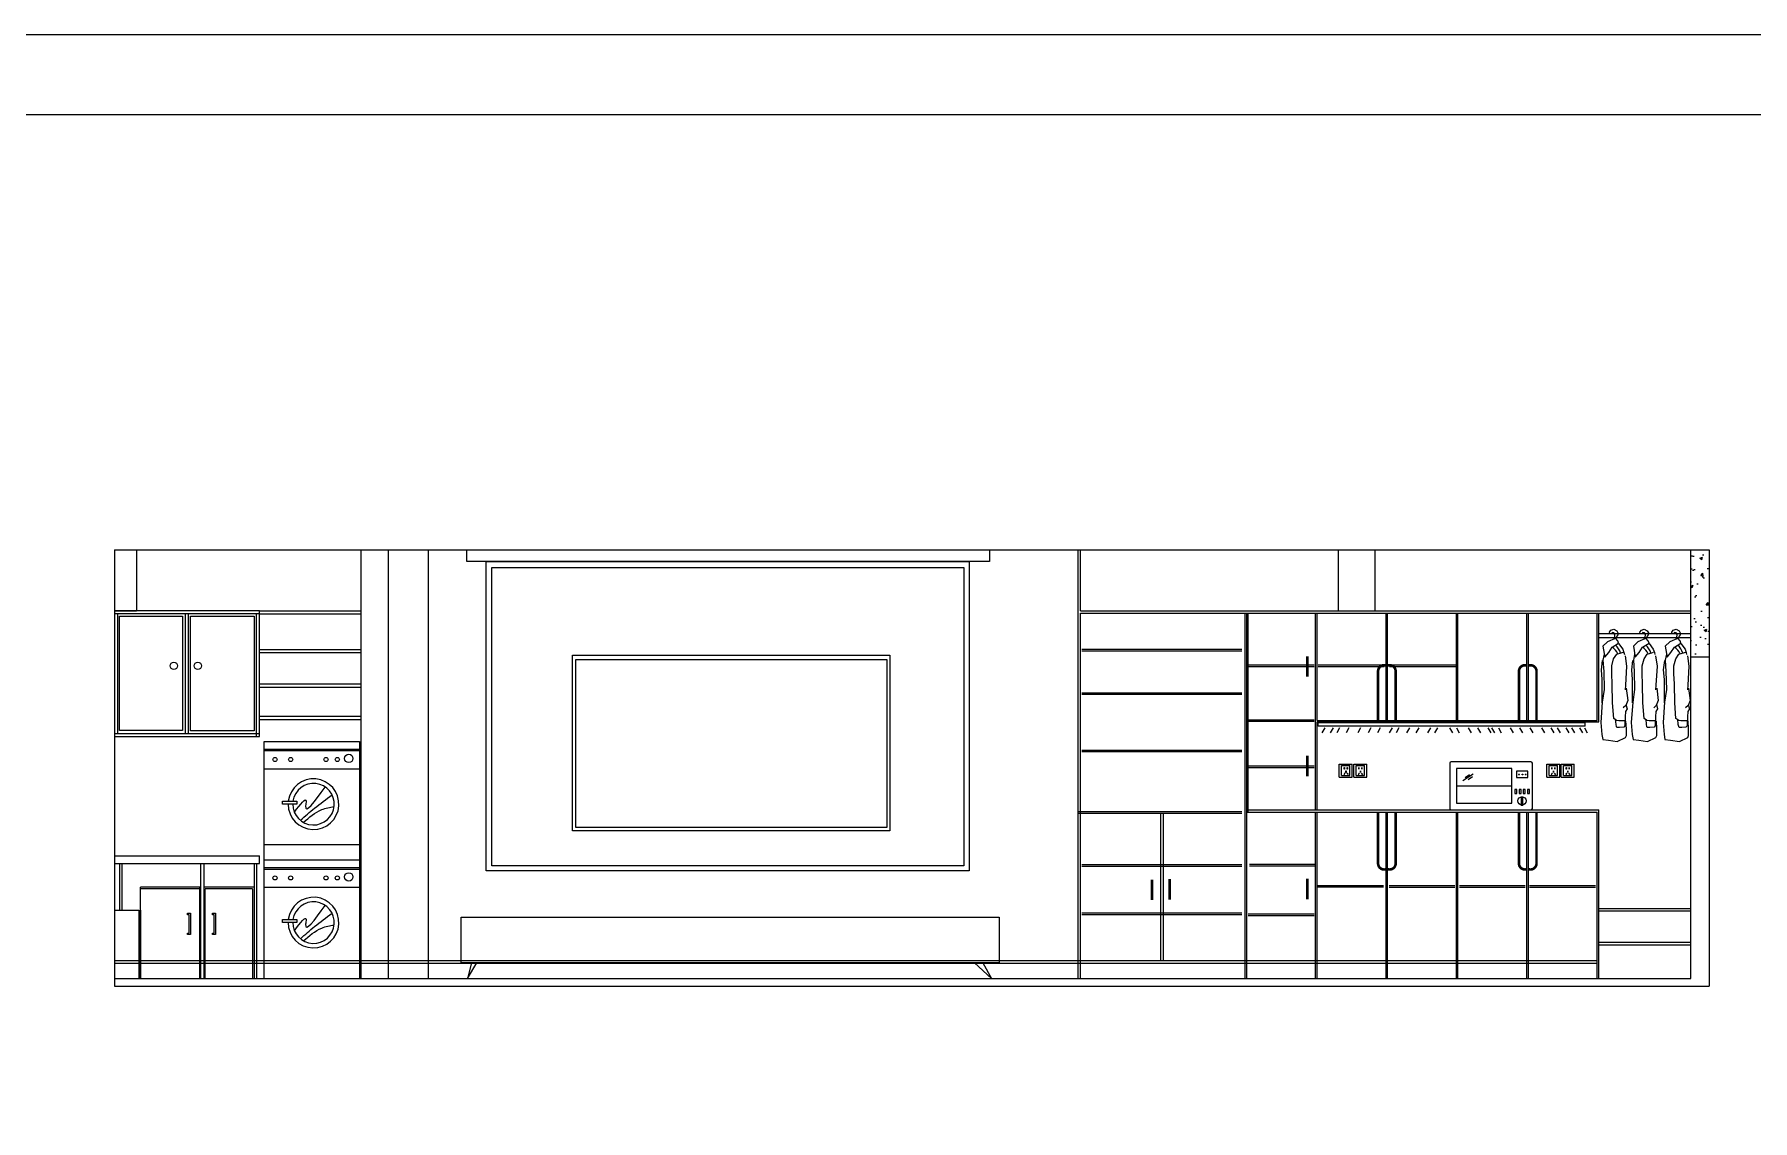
# Model space of a CAD drawing. Header units: millimetres. Extents: x -1666 to 220555, y -7114 to 28673.
# Drawn here: x 48131 to 59353, y 3466 to 10561 of the extents above; entities that cross this region are included whole.
import ezdxf

# ---------------------------------------------------------------- set-up
doc = ezdxf.new("R2010")
doc.units = ezdxf.units.MM
doc.header["$LTSCALE"] = 80

msp = doc.modelspace()

# ---------------------------------------------------------------- hatches: boundary and pattern name
at = {"true_color": 0xcd2027}
h = msp.add_hatch(dxfattribs=at)
h.set_pattern_fill('AR-CONC', color=242)
h.set_pattern_definition([(50, (-44760.96, -1751.92), (182.18467, -15.93909), [19.05, -209.55]), (355, (-44760.96, -1751.92), (-35.24342, 191.05685), [15.24, -167.6406]), (100.45144, (-44745.78, -1753.25), (146.94125, 175.11775), [16.19, -178.09024]), (46.1842, (-44760.96, -1701.12), (271.07904, -42.04233), [28.575, -314.325]), (96.63556, (-44738.37, -1704.62), (237.40413, 247.4261), [24.285, -267.1356]), (351.18415, (-44760.96, -1701.12), (237.4041, 247.4261), [22.86, -251.4597]), (21, (-44735.56, -1713.82), (151.6144, -102.2652), [19.05, -209.55]), (326, (-44735.56, -1713.82), (61.80203, 184.18797), [15.24, -167.64]), (71.45144, (-44722.92, -1722.34), (213.41642, 81.92277), [16.19, -178.08994]), (37.5, (-44760.96, -1751.92), (3.088603, 84.55504), [0, -165.608, 0, -170.18, 0, -168.275]), (7.5, (-44760.96, -1751.92), (66.81966, 100.180575), [0, -97.028, 0, -161.798, 0, -64.135]), (327.5, (-44817.6, -1751.92), (135.590595, -5.728744), [0, -63.5, 0, -198.12, 0, -262.89]), (317.5, (-44843, -1751.92), (148.12918, 25.42649), [0, -82.55, 0, -131.572, 0, -186.69])])
h.paths.add_polyline_path([(59069.043, 7195.169), (58949.043, 7195.169), (58949.043, 6495.169), (59069.043, 6495.169)])

# ---------------------------------------------------------------- linework, layer by layer
at = {"color": 2, "true_color": 0xf1eb1f}
for p, q in [((48654.043, 7195.169), (48654.043, 4345.169)), ((48799.043, 7195.169), (48799.043, 6795.169)), ((50444.043, 4395.169), (50444.043, 7195.169)), ((50704.043, 7195.169), (50704.043, 4395.169)), ((54949.043, 4395.169), (54949.043, 7195.169)), ((54964.043, 6795.169), (54964.043, 7195.169)), ((56649.043, 6795.169), (56649.043, 7195.169)), ((56889.043, 6795.169), (56889.043, 7195.169)), ((58949.043, 4395.169), (58949.043, 7195.169)), ((59069.043, 7195.169), (59069.043, 4345.169)), ((48674.043, 6775.169), (48674.043, 5995.169)), ((54964.043, 4395.169), (54964.043, 6780.169)), ((56039.043, 4395.169), (56039.043, 6780.169)), ((56049.043, 4395.169), (56049.043, 6780.169)), ((56059.043, 5480.169), (56059.043, 6780.169)), ((56499.043, 5495.169), (56499.043, 6780.169)), ((56509.043, 6080.169), (56509.043, 6780.169)), ((56959.043, 6080.169), (56959.043, 6780.169)), ((56969.043, 6080.169), (56969.043, 6780.169)), ((57419.043, 6080.169), (57419.043, 6780.169)), ((57429.043, 6080.169), (57429.043, 6780.169)), ((57879.043, 6080.169), (57879.043, 6780.169)), ((57889.043, 6080.169), (57889.043, 6780.169)), ((58339.043, 6080.169), (58339.043, 6780.169)), ((58349.043, 6070.169), (58349.043, 6780.169)), ((56509.043, 5495.169), (56509.043, 6070.169)), ((56499.043, 4395.169), (56499.043, 5480.169)), ((56509.043, 4395.169), (56509.043, 5480.169)), ((56959.043, 4395.169), (56959.043, 5480.169)), ((56969.043, 4395.169), (56969.043, 5480.169)), ((57419.043, 4395.169), (57419.043, 5480.169)), ((57429.043, 4395.169), (57429.043, 5480.169)), ((57879.043, 4395.169), (57879.043, 5480.169)), ((57889.043, 4395.169), (57889.043, 5480.169)), ((58339.043, 4395.169), (58339.043, 5480.169)), ((58349.043, 4395.169), (58349.043, 5495.169))]:
    msp.add_line(p, q, dxfattribs=at)
at = {"color": 41, "true_color": 0xf4ee51}
for p, q in [((48654.043, 7195.169), (59069.043, 7195.169)), ((50264.043, 7195.169), (50264.043, 4395.169)), ((48654.043, 6795.169), (48799.043, 6795.169)), ((49602.055, 6795.169), (48654.043, 6795.169)), ((49602.055, 6775.169), (48654.043, 6775.169)), ((49118.049, 5995.169), (49118.049, 6775.169)), ((49138.049, 5995.169), (49138.049, 6775.169)), ((49582.055, 5975.169), (49582.055, 6775.169)), ((49602.055, 5975.169), (49602.055, 6795.169)), ((49602.055, 6795.169), (50264.043, 6795.169)), ((49602.055, 6775.169), (50264.043, 6775.169)), ((54964.043, 6795.169), (58949.043, 6795.169)), ((54964.043, 6780.169), (58949.043, 6780.169)), ((58349.043, 6648.05), (58949.043, 6648.05)), ((58349.043, 6621.982), (58949.043, 6621.982)), ((49602.055, 6543.22), (50264.043, 6543.22)), ((49602.055, 6523.22), (50264.043, 6523.22)), ((54971.459, 6544.322), (56018.218, 6544.322)), ((54971.459, 6534.322), (56018.218, 6534.322)), ((56059.043, 6443.111), (56489.043, 6443.111)), ((56059.043, 6433.111), (56489.043, 6433.111)), ((56516.804, 6443.111), (56946.804, 6443.111)), ((56516.804, 6433.111), (56946.804, 6433.111)), ((56981.794, 6443.111), (57411.794, 6443.111)), ((56981.794, 6433.111), (57411.794, 6433.111)), ((58949.043, 6495.169), (59069.043, 6495.169)), ((49602.055, 6317.867), (50264.043, 6317.867)), ((49602.055, 6297.867), (50264.043, 6297.867)), ((54971.459, 6260.667), (56018.218, 6260.667)), ((54971.459, 6250.667), (56018.218, 6250.667)), ((49602.055, 6106.972), (50264.043, 6106.972)), ((49602.055, 6086.972), (50264.043, 6086.972)), ((56059.043, 6084.23), (56489.043, 6084.23)), ((56059.043, 6074.23), (56489.043, 6074.23)), ((56509.043, 6080.169), (58339.043, 6080.169)), ((56509.043, 6070.169), (58349.043, 6070.169)), ((56516.82, 6043.252, 100543.954), (56516.82, 6063.252, 100543.954)), ((58259.858, 6043.252, 64039.478), (58259.858, 6063.252, 64039.478)), ((48654.043, 5995.169), (49602.055, 5995.169)), ((48654.043, 5975.169), (49602.055, 5975.169)), ((56558.349, 6031.635), (56539.581, 5997.877)), ((56613.711, 6031.635), (56594.944, 5997.877)), ((56655.936, 6031.635), (56637.169, 5997.877)), ((56716.929, 6031.635), (56698.161, 5997.877)), ((56792.934, 6031.635), (56774.167, 5997.877)), ((56860.495, 6031.635), (56841.728, 5997.877)), ((56921.487, 6031.635), (56902.72, 5997.877)), ((56998.431, 6031.635), (56979.664, 5997.877)), ((57043.472, 6031.635), (57024.705, 5997.877)), ((57111.659, 6031.635), (57092.892, 5997.877)), ((57172.651, 6031.635), (57153.884, 5997.877)), ((57249.595, 6031.635), (57230.828, 5997.877)), ((57294.636, 6031.635), (57275.869, 5997.877)), ((57373.386, 6031.635), (57392.153, 5997.877)), ((57418.427, 6031.635), (57437.194, 5997.877)), ((57495.371, 6031.635), (57514.138, 5997.877)), ((57556.363, 6031.635), (57575.13, 5997.877)), ((57623.924, 6031.635), (57642.691, 5997.877)), ((57648.096, 6031.635), (57666.864, 5997.877)), ((57693.137, 6031.635), (57711.904, 5997.877)), ((57770.081, 6031.635), (57788.848, 5997.877)), ((57831.073, 6031.635), (57849.841, 5997.877)), ((57898.634, 6031.635), (57917.401, 5997.877)), ((57974.64, 6031.635), (57993.407, 5997.877)), ((58035.632, 6031.635), (58054.399, 5997.877)), ((58077.857, 6031.635), (58096.625, 5997.877)), ((58133.22, 6031.635), (58151.987, 5997.877)), ((58170.753, 6031.635), (58189.521, 5997.877)), ((58222.718, 6031.635), (58241.485, 5997.877)), ((58254.84, 6031.635), (58273.608, 5997.877)), ((54971.459, 5886.573), (56018.218, 5886.573)), ((54971.459, 5876.573), (56018.218, 5876.573)), ((56059.043, 5783.272), (56489.043, 5783.272)), ((56059.043, 5773.272), (56489.043, 5773.272)), ((56653.552, 5795.169), (56738.552, 5795.169)), ((56653.552, 5710.169), (56653.552, 5795.169)), ((56668.552, 5786.169), (56723.552, 5786.169)), ((56668.552, 5719.169), (56668.552, 5786.169)), ((56723.552, 5719.169), (56723.552, 5786.169)), ((56738.552, 5710.169), (56738.552, 5795.169)), ((56748.431, 5795.169), (56833.431, 5795.169)), ((56748.431, 5710.169), (56748.431, 5795.169)), ((56763.431, 5786.169), (56818.431, 5786.169)), ((56763.431, 5719.169), (56763.431, 5786.169)), ((56818.431, 5719.169), (56818.431, 5786.169)), ((56833.431, 5710.169), (56833.431, 5795.169)), ((58008.772, 5795.169), (58093.772, 5795.169)), ((58008.772, 5710.169), (58008.772, 5795.169)), ((58023.772, 5786.169), (58078.772, 5786.169)), ((58023.772, 5719.169), (58023.772, 5786.169)), ((58078.772, 5719.169), (58078.772, 5786.169)), ((58093.772, 5710.169), (58093.772, 5795.169)), ((58102.87, 5710.169), (58102.87, 5795.169)), ((58102.87, 5795.169), (58187.87, 5795.169)), ((58117.87, 5786.169), (58172.87, 5786.169)), ((58117.87, 5719.169), (58117.87, 5786.169)), ((58172.87, 5719.169), (58172.87, 5786.169)), ((58187.87, 5710.169), (58187.87, 5795.169)), ((56653.552, 5710.169), (56738.552, 5710.169)), ((56668.552, 5719.169), (56723.552, 5719.169)), ((56748.431, 5710.169), (56833.431, 5710.169)), ((56763.431, 5719.169), (56818.431, 5719.169)), ((58008.772, 5710.169), (58093.772, 5710.169)), ((58023.772, 5719.169), (58078.772, 5719.169)), ((58102.87, 5710.169), (58187.87, 5710.169)), ((58117.87, 5719.169), (58172.87, 5719.169)), ((54949.043, 5484.946), (56018.218, 5484.946)), ((54949.043, 5474.946), (56018.218, 5474.946)), ((55486.838, 5474.946), (55486.838, 4512.169)), ((55502.838, 5474.946), (55502.838, 4512.169)), ((56049.043, 5495.169), (58349.043, 5495.169)), ((56049.043, 5480.169), (58339.043, 5480.169)), ((48654.043, 5195.169), (49602.055, 5195.169)), ((49602.055, 5145.169), (49602.055, 5195.169)), ((48654.043, 5145.169), (49602.055, 5145.169)), ((48687.095, 5145.169), (48687.095, 4840.169)), ((48702.095, 5145.169), (48702.095, 4840.169)), ((49219.595, 4395.169), (49219.595, 5145.169)), ((49239.595, 4395.169), (49239.595, 5145.169)), ((49566.611, 5145.169), (49566.611, 4395.169)), ((49581.611, 5145.169), (49581.611, 4395.169)), ((54971.459, 5138.979), (56018.218, 5138.979)), ((54971.459, 5128.979), (56018.218, 5128.979)), ((56067.781, 5139.953), (56497.781, 5139.953)), ((56067.781, 5129.953), (56497.781, 5129.953)), ((48824.043, 4395.169), (48824.043, 4990.139)), ((49212.095, 4990.139), (48824.043, 4990.139)), ((49212.095, 4980.139), (48824.043, 4980.139)), ((49212.095, 4395.169), (49212.095, 4990.139)), ((49566.611, 4990.139), (49239.595, 4990.139)), ((49247.095, 4395.169), (49247.095, 4980.139)), ((49556.611, 4980.139), (49247.095, 4980.139)), ((49556.611, 4980.139), (49556.611, 4395.169)), ((56513.268, 5002.247), (56943.268, 5002.247)), ((56513.268, 4992.247), (56943.268, 4992.247)), ((56979.236, 5001.002), (57409.236, 5001.002)), ((56979.236, 4991.002), (57409.236, 4991.002)), ((57438.705, 5001.002), (57868.705, 5001.002)), ((57438.705, 4991.002), (57868.705, 4991.002)), ((57896.333, 5001.002), (58326.333, 5001.002)), ((57896.333, 4991.002), (58326.333, 4991.002)), ((48654.043, 4840.169), (48799.043, 4840.169)), ((48799.043, 4840.169), (48814.043, 4840.169)), ((48814.043, 4840.169), (48814.043, 4395.169)), ((48824.043, 4840.169), (48824.043, 4395.169)), ((58349.043, 4852.169), (58949.043, 4852.169)), ((58349.043, 4835.169), (58949.043, 4835.169)), ((49132.051, 4810.696), (49132.051, 4820.696)), ((49132.051, 4820.696), (49152.051, 4820.696)), ((49142.051, 4810.696), (49132.051, 4810.696)), ((49142.051, 4690.696), (49142.051, 4810.696)), ((49152.051, 4820.696), (49152.051, 4680.696)), ((49295.309, 4810.696), (49295.309, 4820.696)), ((49295.309, 4820.696), (49315.309, 4820.696)), ((49305.309, 4810.696), (49295.309, 4810.696)), ((49305.309, 4690.696), (49305.309, 4810.696)), ((49315.309, 4820.696), (49315.309, 4680.696)), ((54971.459, 4822.192), (56018.218, 4822.192)), ((54971.459, 4812.192), (56018.218, 4812.192)), ((56059.043, 4816.766), (56489.043, 4816.766)), ((56059.043, 4806.766), (56489.043, 4806.766)), ((49132.051, 4680.696), (49132.051, 4690.696)), ((49132.051, 4690.696), (49142.051, 4690.696)), ((49152.051, 4680.696), (49132.051, 4680.696)), ((49295.309, 4680.696), (49295.309, 4690.696)), ((49295.309, 4690.696), (49305.309, 4690.696)), ((49315.309, 4680.696), (49295.309, 4680.696)), ((58349.043, 4632.169), (58949.043, 4632.169)), ((58349.043, 4615.169), (58949.043, 4615.169)), ((48654.043, 4512.169), (58339.043, 4512.169)), ((48654.043, 4495.169), (58339.043, 4495.169)), ((48654.043, 4395.169), (58949.043, 4395.169)), ((48654.043, 4345.169), (59069.043, 4345.169))]:
    msp.add_line(p, q, dxfattribs=at)
at = {"color": 8}
for p, q in [((58418.898, 6656.513), (58428.244, 6669.878)), ((58420.052, 6648.05), (58418.898, 6656.513)), ((58428.244, 6669.878), (58446.936, 6675.019)), ((58437.59, 6653.429), (58432.7, 6648.05)), ((58447.87, 6651.373), (58437.59, 6653.429)), ((58446.936, 6675.019), (58466.563, 6665.766)), ((58454.413, 6642.12), (58447.87, 6651.373)), ((58448.079, 6610.979), (58452.543, 6622.587)), ((58452.543, 6622.587), (58454.413, 6642.12)), ((58466.563, 6629.784), (58460.955, 6616.419)), ((58466.563, 6665.766), (58474.039, 6652.401)), ((58473.105, 6638.008), (58466.563, 6629.784)), ((58474.039, 6652.401), (58473.105, 6638.008)), ((58617.3, 6656.513), (58626.646, 6669.878)), ((58618.454, 6648.05), (58617.3, 6656.513)), ((58626.646, 6669.878), (58645.338, 6675.019)), ((58635.992, 6653.429), (58631.102, 6648.05)), ((58646.273, 6651.373), (58635.992, 6653.429)), ((58645.338, 6675.019), (58664.965, 6665.766)), ((58652.815, 6642.12), (58646.273, 6651.373)), ((58646.481, 6610.979), (58650.946, 6622.587)), ((58650.946, 6622.587), (58652.815, 6642.12)), ((58664.965, 6629.784), (58659.357, 6616.419)), ((58664.965, 6665.766), (58672.442, 6652.401)), ((58671.507, 6638.008), (58664.965, 6629.784)), ((58672.442, 6652.401), (58671.507, 6638.008)), ((58825.414, 6656.513), (58834.76, 6669.878)), ((58826.568, 6648.05), (58825.414, 6656.513)), ((58834.76, 6669.878), (58853.452, 6675.019)), ((58844.106, 6653.429), (58839.216, 6648.05)), ((58854.387, 6651.373), (58844.106, 6653.429)), ((58853.452, 6675.019), (58873.079, 6665.766)), ((58860.929, 6642.12), (58854.387, 6651.373)), ((58854.595, 6610.979), (58859.06, 6622.587)), ((58859.06, 6622.587), (58860.929, 6642.12)), ((58873.079, 6629.784), (58867.471, 6616.419)), ((58873.079, 6665.766), (58880.556, 6652.401)), ((58879.621, 6638.008), (58873.079, 6629.784)), ((58880.556, 6652.401), (58879.621, 6638.008)), ((58405.866, 6592.406), (58375.936, 6564.969)), ((58375.936, 6564.969), (58388.407, 6493.633)), ((58383.418, 6512.839), (58375.936, 6474.427)), ((58388.407, 6493.633), (58413.349, 6523.814)), ((58455.751, 6614.355), (58405.866, 6592.406)), ((58413.349, 6523.814), (58435.797, 6559.481)), ((58435.797, 6559.481), (58478.2, 6584.175)), ((58445.774, 6482.659), (58465.728, 6512.839)), ((58473.211, 6600.637), (58458.246, 6617.099)), ((58460.955, 6616.419), (58460.723, 6614.374)), ((58465.728, 6512.839), (58495.659, 6521.07)), ((58478.2, 6584.175), (58473.211, 6600.637)), ((58478.2, 6581.431), (58505.636, 6545.763)), ((58495.659, 6521.07), (58508.131, 6526.557)), ((58505.636, 6545.763), (58513.119, 6523.814)), ((58513.119, 6523.814), (58515.613, 6510.095)), ((58604.269, 6592.406), (58574.338, 6564.969)), ((58574.338, 6564.969), (58586.809, 6493.633)), ((58581.82, 6512.839), (58574.338, 6474.427)), ((58586.809, 6493.633), (58611.751, 6523.814)), ((58654.154, 6614.355), (58604.269, 6592.406)), ((58611.751, 6523.814), (58634.2, 6559.481)), ((58634.2, 6559.481), (58676.602, 6584.175)), ((58644.177, 6482.659), (58664.131, 6512.839)), ((58671.613, 6600.637), (58656.648, 6617.099)), ((58659.357, 6616.419), (58659.125, 6614.374)), ((58664.131, 6512.839), (58694.062, 6521.07)), ((58676.602, 6584.175), (58671.613, 6600.637)), ((58676.602, 6581.431), (58704.039, 6545.763)), ((58694.062, 6521.07), (58706.533, 6526.557)), ((58704.039, 6545.763), (58711.521, 6523.814)), ((58711.521, 6523.814), (58714.016, 6510.095)), ((58812.383, 6592.406), (58782.452, 6564.969)), ((58782.452, 6564.969), (58794.923, 6493.633)), ((58789.935, 6512.839), (58782.452, 6474.427)), ((58794.923, 6493.633), (58819.866, 6523.814)), ((58862.268, 6614.355), (58812.383, 6592.406)), ((58819.866, 6523.814), (58842.314, 6559.481)), ((58842.314, 6559.481), (58884.716, 6584.175)), ((58852.291, 6482.659), (58872.245, 6512.839)), ((58879.727, 6600.637), (58864.762, 6617.099)), ((58867.471, 6616.419), (58867.239, 6614.374)), ((58872.245, 6512.839), (58902.176, 6521.07)), ((58884.716, 6584.175), (58879.727, 6600.637)), ((58884.716, 6581.431), (58912.153, 6545.763)), ((58902.176, 6521.07), (58914.647, 6526.557)), ((58912.153, 6545.763), (58919.635, 6523.814)), ((58919.635, 6523.814), (58922.13, 6510.095)), ((58370.947, 6471.684), (58363.464, 6411.323)), ((58363.464, 6411.323), (58368.453, 6348.218)), ((58375.936, 6474.427), (58380.924, 6400.348)), ((58380.924, 6400.348), (58383.418, 6282.37)), ((58433.303, 6436.016), (58445.774, 6482.659)), ((58433.303, 6383.886), (58433.303, 6436.016)), ((58520.602, 6501.864), (58530.579, 6433.272)), ((58530.579, 6433.272), (58523.391, 6309.193)), ((58569.349, 6471.684), (58561.866, 6411.323)), ((58561.866, 6411.323), (58566.855, 6348.218)), ((58574.338, 6474.427), (58579.326, 6400.348)), ((58579.326, 6400.348), (58581.82, 6282.37)), ((58631.705, 6436.016), (58644.177, 6482.659)), ((58631.705, 6383.886), (58631.705, 6436.016)), ((58719.004, 6501.864), (58728.981, 6433.272)), ((58728.981, 6433.272), (58721.793, 6309.193)), ((58777.463, 6471.684), (58769.981, 6411.323)), ((58769.981, 6411.323), (58774.969, 6348.218)), ((58782.452, 6474.427), (58787.44, 6400.348)), ((58787.44, 6400.348), (58789.935, 6282.37)), ((58839.82, 6436.016), (58852.291, 6482.659)), ((58839.82, 6383.886), (58839.82, 6436.016)), ((58927.118, 6501.864), (58937.095, 6433.272)), ((58937.095, 6433.272), (58929.907, 6309.193)), ((58368.453, 6348.218), (58368.453, 6257.677)), ((58435.797, 6318.038), (58433.303, 6383.886)), ((58438.85, 6195.729), (58435.797, 6318.038)), ((58523.391, 6309.193), (58520.897, 6279.013)), ((58528.38, 6289.987), (58538.062, 6211.034)), ((58566.855, 6348.218), (58566.855, 6257.677)), ((58634.2, 6318.038), (58631.705, 6383.886)), ((58637.252, 6195.729), (58634.2, 6318.038)), ((58721.793, 6309.193), (58719.299, 6279.013)), ((58726.782, 6289.987), (58736.464, 6211.034)), ((58774.969, 6348.218), (58774.969, 6257.677)), ((58842.314, 6318.038), (58839.82, 6383.886)), ((58845.366, 6195.729), (58842.314, 6318.038)), ((58929.907, 6309.193), (58927.413, 6279.013)), ((58934.896, 6289.987), (58944.578, 6211.034)), ((58371.505, 6198.473), (58361.528, 6066.777)), ((58368.453, 6257.677), (58369.011, 6195.729)), ((58383.418, 6282.37), (58371.505, 6198.473)), ((58446.332, 6091.47), (58438.85, 6195.729)), ((58525.59, 6178.11), (58508.689, 6162.805)), ((58538.062, 6211.034), (58525.59, 6178.11)), ((58526.148, 6184.755), (58533.631, 6154.574)), ((58569.907, 6198.473), (58559.93, 6066.777)), ((58566.855, 6257.677), (58567.413, 6195.729)), ((58581.82, 6282.37), (58569.907, 6198.473)), ((58644.734, 6091.47), (58637.252, 6195.729)), ((58723.993, 6178.11), (58707.091, 6162.805)), ((58736.464, 6211.034), (58723.993, 6178.11)), ((58724.55, 6184.755), (58732.033, 6154.574)), ((58778.021, 6198.473), (58768.044, 6066.777)), ((58774.969, 6257.677), (58775.527, 6195.729)), ((58789.935, 6282.37), (58778.021, 6198.473)), ((58852.849, 6091.47), (58845.366, 6195.729)), ((58932.107, 6178.11), (58915.205, 6162.805)), ((58944.578, 6211.034), (58932.107, 6178.11)), ((58932.665, 6184.755), (58940.147, 6154.574)), ((58361.528, 6066.777), (58369.011, 5987.21)), ((58463.792, 6080.495), (58446.332, 6091.47)), ((58461.298, 6053.058), (58458.804, 6088.726)), ((58478.758, 6077.751), (58463.792, 6080.495)), ((58518.666, 6077.751), (58478.758, 6077.751)), ((58521.16, 6102.444), (58518.666, 6044.827)), ((58523.654, 6138.112), (58521.16, 6102.444)), ((58533.631, 6154.574), (58523.654, 6138.112)), ((58528.643, 6025.621), (58526.148, 6075.008)), ((58559.93, 6066.777), (58567.413, 5987.21)), ((58662.194, 6080.495), (58644.734, 6091.47)), ((58659.7, 6053.058), (58657.206, 6088.726)), ((58677.16, 6077.751), (58662.194, 6080.495)), ((58717.068, 6077.751), (58677.16, 6077.751)), ((58719.562, 6102.444), (58717.068, 6044.827)), ((58722.056, 6138.112), (58719.562, 6102.444)), ((58732.033, 6154.574), (58722.056, 6138.112)), ((58727.045, 6025.621), (58724.55, 6075.008)), ((58768.044, 6066.777), (58775.527, 5987.21)), ((58870.308, 6080.495), (58852.849, 6091.47)), ((58867.814, 6053.058), (58865.32, 6088.726)), ((58885.274, 6077.751), (58870.308, 6080.495)), ((58925.182, 6077.751), (58885.274, 6077.751)), ((58927.676, 6102.444), (58925.182, 6044.827)), ((58930.17, 6138.112), (58927.676, 6102.444)), ((58940.147, 6154.574), (58930.17, 6138.112)), ((58935.159, 6025.621), (58932.665, 6075.008)), ((58369.011, 5987.21), (58373.999, 5954.286)), ((58373.999, 5954.286), (58411.413, 5951.542)), ((58411.413, 5951.542), (58468.781, 5943.311)), ((58463.792, 6039.34), (58461.298, 6053.058)), ((58466.286, 6033.853), (58463.792, 6039.34)), ((58483.746, 6033.853), (58466.286, 6033.853)), ((58468.781, 5943.311), (58523.654, 5968.004)), ((58511.183, 6036.596), (58483.746, 6033.853)), ((58518.666, 6044.827), (58511.183, 6036.596)), ((58523.654, 5968.004), (58528.643, 5981.723)), ((58528.643, 5981.723), (58528.643, 6025.621)), ((58567.413, 5987.21), (58572.401, 5954.286)), ((58572.401, 5954.286), (58609.815, 5951.542)), ((58609.815, 5951.542), (58667.183, 5943.311)), ((58662.194, 6039.34), (58659.7, 6053.058)), ((58664.688, 6033.853), (58662.194, 6039.34)), ((58682.148, 6033.853), (58664.688, 6033.853)), ((58667.183, 5943.311), (58722.056, 5968.004)), ((58709.585, 6036.596), (58682.148, 6033.853)), ((58717.068, 6044.827), (58709.585, 6036.596)), ((58722.056, 5968.004), (58727.045, 5981.723)), ((58727.045, 5981.723), (58727.045, 6025.621)), ((58775.527, 5987.21), (58780.515, 5954.286)), ((58780.515, 5954.286), (58817.929, 5951.542)), ((58817.929, 5951.542), (58875.297, 5943.311)), ((58870.308, 6039.34), (58867.814, 6053.058)), ((58872.803, 6033.853), (58870.308, 6039.34)), ((58890.262, 6033.853), (58872.803, 6033.853)), ((58875.297, 5943.311), (58930.17, 5968.004)), ((58917.699, 6036.596), (58890.262, 6033.853)), ((58925.182, 6044.827), (58917.699, 6036.596)), ((58930.17, 5968.004), (58935.159, 5981.723)), ((58935.159, 5981.723), (58935.159, 6025.621)), ((49632.055, 5168.645), (49632.055, 5942.122)), ((49632.055, 5942.122), (50253.751, 5942.122)), ((49632.055, 5892.502), (50253.751, 5892.502)), ((49632.055, 5882.502), (50253.751, 5882.502)), ((50253.751, 5942.122), (50253.751, 5168.645)), ((49635.572, 5763.615), (50252.871, 5763.615)), ((57375.454, 5799.854), (57375.454, 5505.169)), ((57904.914, 5809.854), (57385.454, 5809.854)), ((57780.049, 5764.899), (57420.409, 5764.899)), ((57420.409, 5764.899), (57420.409, 5540.124)), ((57528.919, 5727.838), (57460.717, 5684.6)), ((57503.999, 5723.908), (57475.144, 5704.254)), ((57780.049, 5540.124), (57780.049, 5764.899)), ((57885.821, 5748.842), (57812.155, 5748.842)), ((57812.155, 5748.842), (57812.155, 5706.79)), ((57885.821, 5706.79), (57885.821, 5748.842)), ((57914.914, 5505.169), (57914.914, 5799.854)), ((57420.409, 5652.511), (57780.049, 5652.511)), ((57523.673, 5712.115), (57494.818, 5692.461)), ((57520.86, 5652.511), (57671.117, 5652.511)), ((57813.068, 5629.6), (57799.581, 5629.6)), ((57799.581, 5629.6), (57799.581, 5602.627)), ((57812.155, 5706.79), (57885.821, 5706.79)), ((57813.068, 5602.627), (57813.068, 5629.6)), ((57841.771, 5629.6), (57828.284, 5629.6)), ((57828.284, 5629.6), (57828.284, 5602.627)), ((57841.771, 5602.627), (57841.771, 5629.6)), ((57868.177, 5629.6), (57854.691, 5629.6)), ((57854.691, 5629.6), (57854.691, 5602.627)), ((57868.177, 5602.627), (57868.177, 5629.6)), ((57896.88, 5629.6), (57883.394, 5629.6)), ((57883.394, 5629.6), (57883.394, 5602.627)), ((57896.88, 5602.627), (57896.88, 5629.6)), ((49750.892, 5532.976), (49750.892, 5553.326)), ((49750.892, 5553.326), (49845.861, 5553.326)), ((49845.861, 5532.976), (49750.892, 5532.976)), ((49845.861, 5553.326), (49845.861, 5532.976)), ((57420.409, 5540.124), (57780.049, 5540.124)), ((57799.581, 5602.627), (57813.068, 5602.627)), ((57828.284, 5602.627), (57841.771, 5602.627)), ((57852.553, 5579.569), (57841.735, 5579.569)), ((57841.735, 5579.569), (57841.735, 5527.396)), ((57841.735, 5527.396), (57852.553, 5527.396)), ((57852.553, 5527.396), (57852.553, 5579.569)), ((57854.691, 5602.627), (57868.177, 5602.627)), ((57883.394, 5602.627), (57896.88, 5602.627)), ((57385.454, 5495.169), (57904.914, 5495.169)), ((49632.055, 5168.645), (49632.055, 5268.645)), ((49632.055, 5268.645), (50253.751, 5268.645)), ((49632.055, 4395.168), (49632.055, 5168.645)), ((49632.055, 5168.645), (50253.751, 5168.645)), ((49632.055, 5168.645), (50253.751, 5168.645)), ((50253.751, 5168.645), (50253.751, 4395.168)), ((49632.055, 5119.025), (50253.751, 5119.025)), ((49632.055, 5109.025), (50253.751, 5109.025)), ((49635.572, 4990.139), (50252.871, 4990.139)), ((49750.892, 4759.499), (49750.892, 4779.85)), ((49750.892, 4779.85), (49845.861, 4779.85)), ((49845.861, 4759.499), (49750.892, 4759.499)), ((49845.861, 4779.85), (49845.861, 4759.499)), ((49632.055, 4395.168), (49632.055, 4495.168)), ((49632.055, 4495.168), (50253.751, 4495.168)), ((49632.055, 4395.168), (50253.751, 4395.168))]:
    msp.add_line(p, q, dxfattribs=at)
at = {"color": 4, "lineweight": 0, "ltscale": 5000}
for p, q in [((58259.858, 6063.252, 64039.478), (56516.82, 6063.252, 116460.29)), ((58259.858, 6043.252, 64039.478), (56516.82, 6043.252, 116460.29))]:
    msp.add_line(p, q, dxfattribs=at)
at = {"color": 41, "true_color": 0xf4ee51}
for points in [[(45324.162, 10561.061), (67228.038, 10561.061), (67228.038, -4928.109), (45324.162, -4928.109)], [(45846.746, 10038.476), (66705.453, 10038.476), (66705.453, -4405.524), (45846.746, -4405.524)], [(50956.695, 7195.169), (54370.354, 7195.169), (54370.354, 7117.541), (50956.695, 7117.541)], [(51081.536, 7117.541), (54236.017, 7117.541), (54236.017, 5098.191), (51081.536, 5098.191)], [(51118.354, 7079.363), (54201.8, 7079.363), (54201.8, 5131.075), (51118.354, 5131.075)], [(48687.396, 6761.185), (49099.465, 6761.185), (49099.465, 6013.896), (48687.396, 6013.896)], [(49151.341, 6761.131), (49566.046, 6761.131), (49566.046, 6011.866), (49151.341, 6011.866)], [(51646.337, 6505.895), (53718.84, 6505.895), (53718.84, 5358.324), (51646.337, 5358.324)], [(51667.193, 6478.667), (53697.839, 6478.667), (53697.839, 5381.083), (51667.193, 5381.083)], [(56683.289, 5727.675), (56684.212, 5726.859), (56691.451, 5735.044), (56690.528, 5735.86)], [(56686.234, 5772.648), (56687.466, 5772.648), (56687.466, 5761.721), (56686.234, 5761.721)], [(56696.743, 5750.412), (56697.974, 5750.412), (56697.974, 5739.485), (56696.743, 5739.485)], [(56711.775, 5727.052), (56710.853, 5726.236), (56703.614, 5734.422), (56704.536, 5735.238)], [(56705.378, 5772.648), (56706.61, 5772.648), (56706.61, 5761.721), (56705.378, 5761.721)], [(56778.168, 5727.675), (56779.091, 5726.859), (56786.33, 5735.044), (56785.407, 5735.86)], [(56781.114, 5772.648), (56782.345, 5772.648), (56782.345, 5761.721), (56781.114, 5761.721)], [(56791.622, 5750.412), (56792.854, 5750.412), (56792.854, 5739.485), (56791.622, 5739.485)], [(56806.655, 5727.052), (56805.732, 5726.236), (56798.493, 5734.422), (56799.416, 5735.238)], [(56800.258, 5772.648), (56801.489, 5772.648), (56801.489, 5761.721), (56800.258, 5761.721)], [(58038.509, 5727.675), (58039.432, 5726.859), (58046.671, 5735.044), (58045.748, 5735.86)], [(58041.454, 5772.648), (58042.686, 5772.648), (58042.686, 5761.721), (58041.454, 5761.721)], [(58051.963, 5750.412), (58053.195, 5750.412), (58053.195, 5739.485), (58051.963, 5739.485)], [(58066.996, 5727.052), (58066.073, 5726.236), (58058.834, 5734.422), (58059.756, 5735.238)], [(58060.599, 5772.648), (58061.83, 5772.648), (58061.83, 5761.721), (58060.599, 5761.721)], [(58132.607, 5727.675), (58133.53, 5726.859), (58140.769, 5735.044), (58139.846, 5735.86)], [(58135.552, 5772.648), (58136.784, 5772.648), (58136.784, 5761.721), (58135.552, 5761.721)], [(58146.061, 5750.412), (58147.292, 5750.412), (58147.292, 5739.485), (58146.061, 5739.485)], [(58161.093, 5727.052), (58160.171, 5726.236), (58152.932, 5734.422), (58153.854, 5735.238)], [(58154.696, 5772.648), (58155.928, 5772.648), (58155.928, 5761.721), (58154.696, 5761.721)], [(50917.924, 4795.281), (54432.182, 4795.281), (54432.182, 4495.938), (50917.924, 4495.938)]]:
    msp.add_lwpolyline(points, close=True, dxfattribs=at)
at = {"color": 41, "true_color": 0xf4ee51, "const_width": 17}
for points in [[(56445.212, 6365.027), (56445.212, 6499.048)], [(56445.212, 5715.187), (56445.212, 5849.208)], [(55545.315, 4909.54), (55545.315, 5043.56)], [(56445.212, 4911.767), (56445.212, 5045.787)], [(55429.991, 4906.658), (55429.991, 5040.679)]]:
    msp.add_lwpolyline(points, dxfattribs=at)
at = {"color": 3, "const_width": 17}
for points in [[(56907.198, 6080.169), (56907.198, 6401.333, -0.512890296), (56959.043, 6438.579, -0.718422196)], [(57021.995, 6080.169), (57021.995, 6401.333, 0.512890296), (56970.15, 6438.579, 0.718422196)], [(57827.198, 6080.169), (57827.198, 6401.333, -0.512890296), (57879.043, 6438.579, -0.718422196)], [(57941.995, 6080.169), (57941.995, 6401.333, 0.512890296), (57890.15, 6438.579, 0.718422196)], [(56907.198, 5480.169), (56907.198, 5145.552, 0.512890296), (56959.043, 5108.306, 0.718422196)], [(57021.995, 5480.169), (57021.995, 5145.552, -0.512890296), (56970.15, 5108.306, -0.718422196)], [(57827.198, 5480.169), (57827.198, 5145.552, 0.512890296), (57879.043, 5108.306, 0.718422196)], [(57941.995, 5480.169), (57941.995, 5145.552, -0.512890296), (57890.15, 5108.306, -0.718422196)]]:
    msp.add_lwpolyline(points, format="xyb", dxfattribs=at)
at = {"color": 41, "true_color": 0xf4ee51}
for points in [[(50986.237, 4495.938), (50959.208, 4395.169), (51021.363, 4495.938)], [(54325.024, 4495.938), (54382.56, 4395.169), (54270.872, 4495.938)]]:
    msp.add_lwpolyline(points, dxfattribs=at)
for centre in [(49042.614, 6436.527), (49199.13, 6436.527)]:
    msp.add_circle(centre, 23.684, dxfattribs=at)
at = {"color": 8}
for centre, radius in [((49703.407, 5824.667), 13.567), ((49805.16, 5824.667), 13.567), ((50035.799, 5824.667), 13.567), ((50110.418, 5824.667), 13.567), ((50185.036, 5831.45), 27.134), ((57827.708, 5726.502), 2.697), ((57850.686, 5726.502), 2.697), ((57871.166, 5726.502), 2.697), ((57847.399, 5554.338), 26.973), ((49703.407, 5051.19), 13.567), ((49805.16, 5051.19), 13.567), ((50035.799, 5051.19), 13.567), ((50110.418, 5051.19), 13.567), ((50185.036, 5057.974), 27.134)]:
    msp.add_circle(centre, radius, dxfattribs=at)
for centre, radius, start, end in [((58377.98, 6472.147), 104.738, 24.1138553, 56.4946886), ((58392.092, 6493.555), 101.683, 14.3959892, 50.3331871), ((58576.383, 6472.147), 104.738, 24.1138553, 56.4946886), ((58590.494, 6493.555), 101.683, 14.3959892, 50.3331871), ((58784.497, 6472.147), 104.738, 24.1138553, 56.4946886), ((58798.608, 6493.555), 101.683, 14.3959892, 50.3331871), ((57385.454, 5799.854), 10, 90, 180), ((57904.914, 5799.854), 10, 0, 90), ((49954.397, 5532.976), 165.67, 180.000033, 172.94412), ((49954.397, 5532.976), 135.67, 180.0000403, 171.3730958), ((57385.454, 5505.169), 10, 180, 270), ((57904.914, 5505.169), 10, 270, 0), ((49954.397, 4759.499), 165.67, 180.000033, 172.94412), ((49954.397, 4759.499), 135.67, 180.0000403, 171.3730958)]:
    msp.add_arc(centre, radius, start, end, dxfattribs=at)
for points, knots in [([(49829.441, 5480.132), (49868.578, 5532.25), (49915.731, 5593.058), (49887.012, 5448.487), (49961.232, 5547.27), (50031.182, 5644.826)], [6.932557804, 6.932557804, 6.932557804, 6.932557804, 117.607548826, 148.032517909, 340.61690873, 340.61690873, 340.61690873, 340.61690873]), ([(49868.95, 5427.594), (49899.426, 5454.62), (49965.762, 5513.206), (50036.937, 5565.748), (50075.773, 5593.593)], [6.521023802, 6.521023802, 6.521023802, 6.521023802, 128.644071544, 271.897185245, 271.897185245, 271.897185245, 271.897185245]), ([(49887.588, 5413.185), (49926.011, 5445.976), (49986.47, 5497.572), (50061, 5513.574), (50089.122, 5516.983)], [0, 0, 0, 0, 147.260541952, 231.708717261, 231.708717261, 231.708717261, 231.708717261]), ([(49829.441, 4706.655), (49868.578, 4758.774), (49915.731, 4819.582), (49887.012, 4675.01), (49961.232, 4773.793), (50031.182, 4871.35)], [6.932557804, 6.932557804, 6.932557804, 6.932557804, 117.607548826, 148.032517909, 340.61690873, 340.61690873, 340.61690873, 340.61690873]), ([(49868.95, 4654.118), (49899.426, 4681.143), (49965.762, 4739.73), (50036.937, 4792.272), (50075.773, 4820.116)], [6.521023802, 6.521023802, 6.521023802, 6.521023802, 128.644071544, 271.897185245, 271.897185245, 271.897185245, 271.897185245]), ([(49887.588, 4639.708), (49926.011, 4672.5), (49986.47, 4724.095), (50061, 4740.097), (50089.122, 4743.507)], [0, 0, 0, 0, 147.260541952, 231.708717261, 231.708717261, 231.708717261, 231.708717261])]:
    msp.add_open_spline(points, degree=3, knots=knots, dxfattribs=at)

doc.saveas('drawing.dxf')
